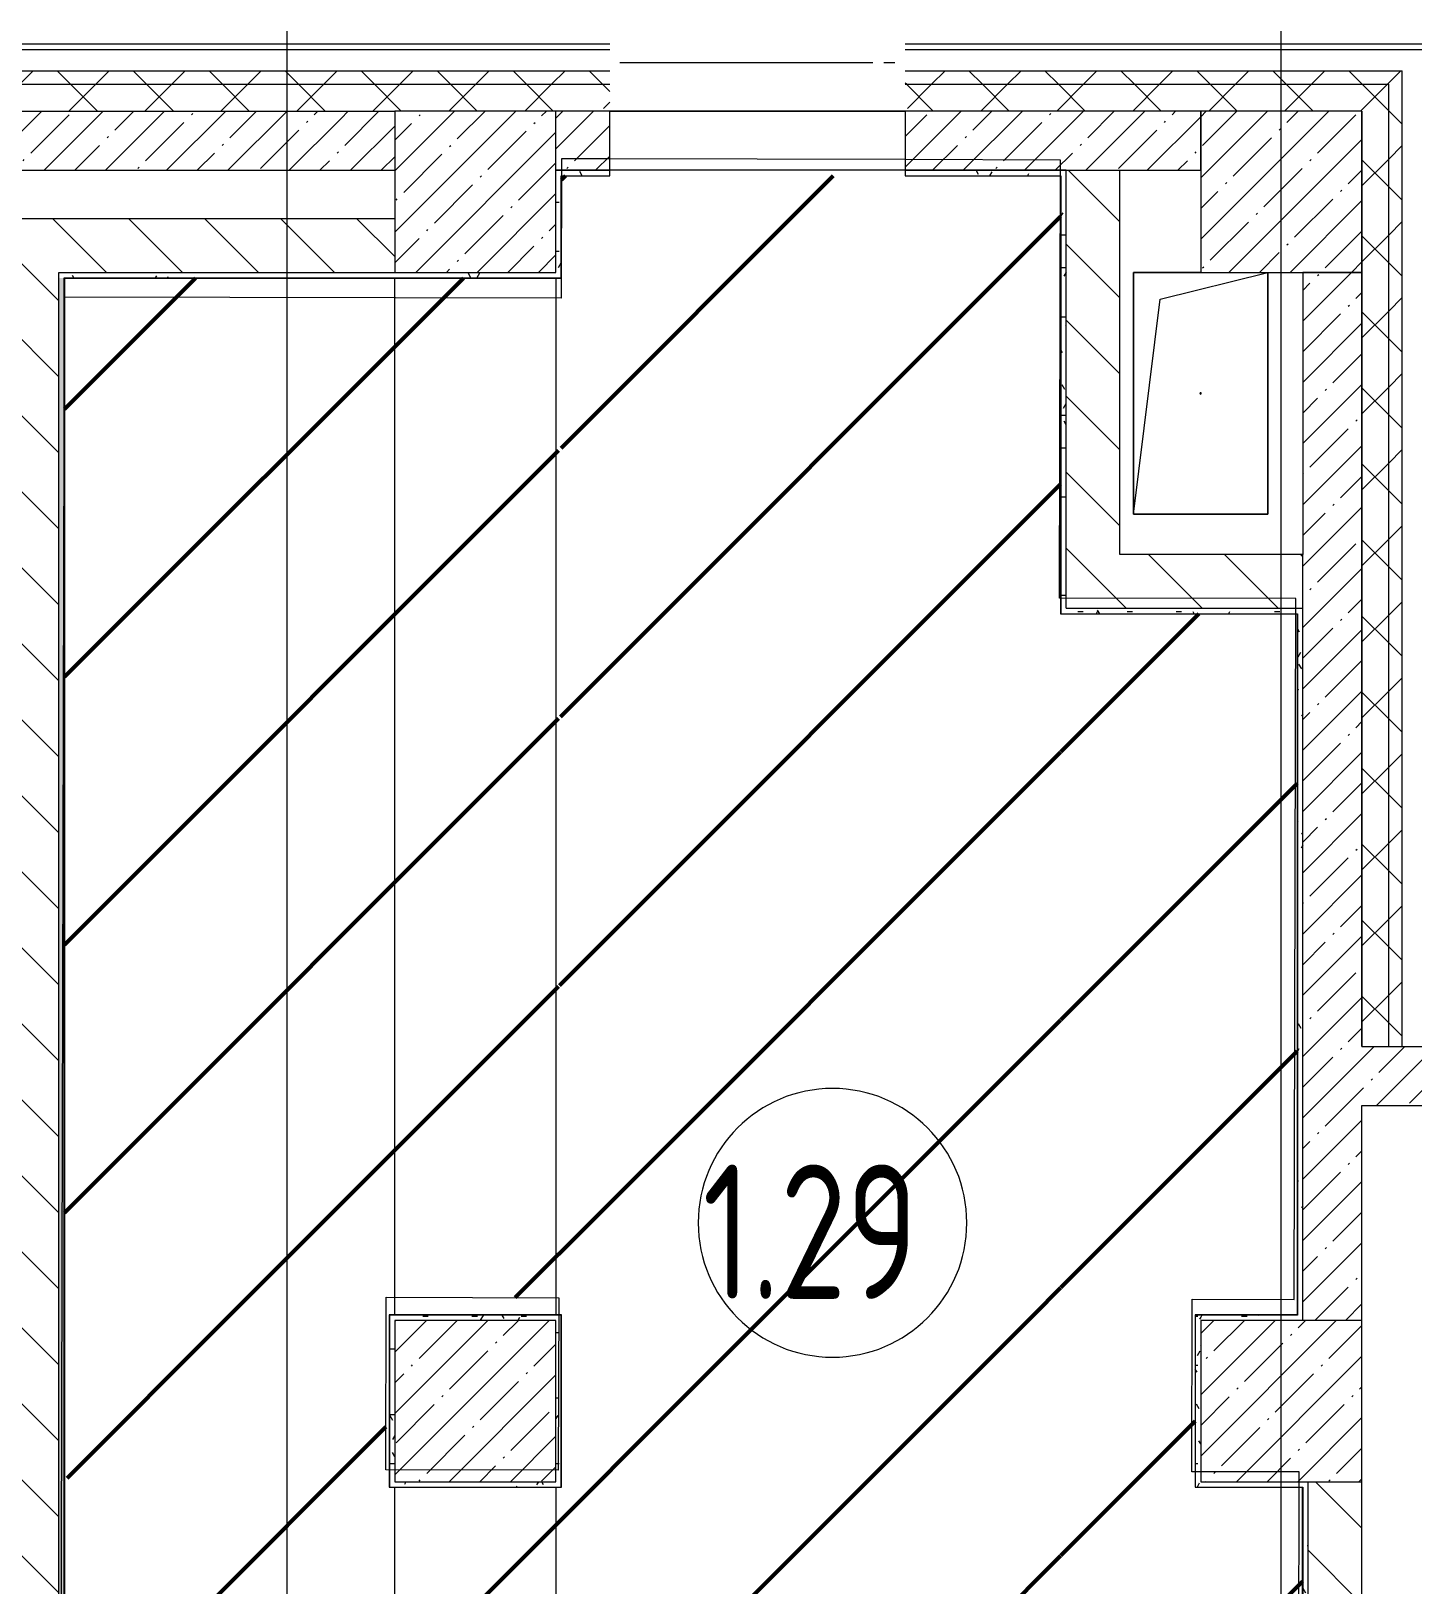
# Model space of a CAD drawing. Header units: millimetres. Extents: x -213547 to 415037, y -3642 to 106956.
# Drawn here: x 28721 to 33865, y 21480 to 27262 of the extents above; entities that cross this region are included whole.
import ezdxf

# ---------------------------------------------------------------- set-up
doc = ezdxf.new("R2010")
doc.units = ezdxf.units.MM
for name, color, linetype, lineweight in [('2)CF1', 5, 'Continuous', 30), ('950 Штук CF1 CF13 CF1.3', 3, 'Continuous', 50), ('A-AREA-BNDY', 7, 'Continuous', 5), ('A-AREA-IDEN', 7, 'Continuous', 9), ('A-FLOR', 7, 'Continuous', 9), ('A-GENM', 7, 'Continuous', 9), ('A-WALL', 7, 'Continuous', 5), ('I-WALL', 7, 'Continuous', 5), ('S-COLS', 7, 'Continuous', 9), ('S-COLS-1', 7, 'Continuous', 5), ('Оси', 7, 'Continuous', 9)]:
    doc.layers.add(name, color=color, linetype=linetype, lineweight=lineweight)
doc.layers.add('A-WALL-1', color=9, linetype='Continuous', lineweight=5, true_color=0x808080)
doc.layers.add('A-WALL-FNSH-1', color=9, linetype='Continuous', lineweight=5, true_color=0x808080)
doc.styles.add('СПДС', font='ГОСТ тип А.ttf', dxfattribs={"width": 0.9})
pattern_1 = [(45, (64.7, -136.06), (-114.04925, 114.04925), []), (45, (178.75, -136.06), (-114.04925, 114.04925), [201.612, -40.322, 6.706, -33.617])]
pattern_2 = [(135, (64.7, -136.06), (-141.4214, -141.4214), [])]
pattern_3 = [(45, (64.7, -136.06), (-141.4214, 141.4214), []), (135, (64.7, -136.06), (-141.4214, -141.4214), [])]
pattern_4 = [(0, (64.7, -136.06), (243.84, 60.96), [20.117, -162.763, 20.117, -162.763, -975.36]), (0, (64.7, -136.06), (243.84, 60.96), [-365.76, 20.117, -345.643, 20.117, -162.763, -426.72]), (0, (64.7, -136.06), (243.84, 60.96), [-914.4, 20.117, -101.803, 20.117, -284.683]), (120, (156.14, -105.58), (-174.71291, 180.691634), [20.117, -162.763, 20.117, -162.763, -975.36]), (120, (156.14, -105.58), (-174.71291, 180.691634), [-365.76, 20.117, -345.643, 20.117, -162.763, -426.72]), (120, (156.14, -105.58), (-174.71291, 180.691634), [-914.4, 20.117, -101.803, 20.117, -284.683]), (240, (186.62, 16.34), (-69.12709, -241.651634), [20.117, -162.763, 20.117, -162.763, -975.36]), (240, (186.62, 16.34), (-69.12709, -241.651634), [-365.76, 20.117, -345.643, 20.117, -162.763, -426.72]), (240, (186.62, 16.34), (-69.12709, -241.651634), [-914.4, 20.117, -101.803, 20.117, -284.683])]

# ---------------------------------------------------------------- blocks, each defined once
blk = doc.blocks.new('BSC_Колонна _Прямоугольная - 600х600-V54-Объем проектирования 1 этажа')
at = {"layer": 'S-COLS-1'}
h = blk.add_hatch(dxfattribs=at)
h.set_pattern_fill('FP_80', color=256, style=0, pattern_type=2)
h.set_pattern_definition([(45, (-30310, -26800), (-114.04925, 114.04925), []), (45, (-30195.95, -26800), (-114.04925, 114.04925), [201.613, -40.323, 6.706, -33.617])])
h.paths.add_polyline_path([(-300, -300), (300, -300), (300, 300), (-300, 300), (-300, -100)])
for p, q in [((300, 300), (-300, 300)), ((-300, 300), (-300, -300)), ((300, -300), (300, 300)), ((-300, -300), (300, -300))]:
    blk.add_line(p, q, dxfattribs=at)
blk = doc.blocks.new('BSC_Колонна _Прямоугольная - 600х600-V105-Объем проектирования 1 этажа')
at = {"layer": 'S-COLS-1'}
h = blk.add_hatch(dxfattribs=at)
h.set_pattern_fill('FP_125', color=256, style=0, pattern_type=2)
h.set_pattern_definition([(45, (-33310, -22300), (-114.04925, 114.04925), []), (45, (-33195.95, -22300), (-114.04925, 114.04925), [201.613, -40.323, 6.706, -33.617])])
h.paths.add_polyline_path([(300, -300), (300, 300), (-300, 300), (-300, -300), (100, -300)])
for p, q in [((300, 300), (-300, 300)), ((-300, 300), (-300, -300)), ((300, -300), (300, 300)), ((-300, -300), (300, -300))]:
    blk.add_line(p, q, dxfattribs=at)
blk = doc.blocks.new('GM_Отверстие прямоугольное _в плите_ - Отверстие-21772498-Объем проектирования 1 этажа')
at = {"layer": 'A-GENM'}
for p, q in [((-250, -450), (-250, 450)), ((-250, 450), (0.5, 450)), ((0.5, 450), (-250, 450)), ((-250, 450), (-250, -450)), ((-150, 350), (250, 450)), ((250, 450), (250, -450)), ((250, -450), (250, 450)), ((-250, -450), (-150, 350)), ((250, -450), (-250, -450)), ((-250, -450), (250, -450))]:
    blk.add_line(p, q, dxfattribs=at)
for start, end in [(360, 180), (180, 360)]:
    blk.add_arc((0, 0), 2.5, start, end, dxfattribs=at)
blk = doc.blocks.new('BSC_Колонна _Прямоугольная - 600х600-V188-Объем проектирования 1 этажа')
at = {"layer": 'S-COLS-1'}
h = blk.add_hatch(dxfattribs=at)
h.set_pattern_fill('FP_179', color=256, style=0, pattern_type=2)
h.set_pattern_definition([(45, (-30310, -22300), (-114.04925, 114.04925), []), (45, (-30195.95, -22300), (-114.04925, 114.04925), [201.613, -40.323, 6.706, -33.617])])
h.paths.add_polyline_path([(-300, -300), (300, -300), (300, 300), (-300, 300), (-300, -289.3)])
for p, q in [((300, 300), (-300, 300)), ((-300, 300), (-300, -300)), ((300, -300), (300, 300)), ((-300, -300), (300, -300))]:
    blk.add_line(p, q, dxfattribs=at)
blk = doc.blocks.new('BSC_Колонна _Прямоугольная - 600х600-V278-Объем проектирования 1 этажа')
at = {"layer": 'S-COLS-1'}
for p, q in [((300, 300), (-300, 300)), ((-300, 300), (-300, -300)), ((300, -300), (300, 300)), ((-300, -300), (300, -300))]:
    blk.add_line(p, q, dxfattribs=at)
blk = doc.blocks.new('Марка_Помещения - Номер-25198446-Объем проектирования 1 этажа')
at = {"layer": 'A-AREA-IDEN'}
for start, end in [(360, 180), (180, 360)]:
    blk.add_arc((0, 0), 2.5, start, end, dxfattribs=at)

msp = doc.modelspace()

# ---------------------------------------------------------------- hatches: boundary and pattern name
at = {"layer": '2)CF1'}
h = msp.add_hatch(dxfattribs=at)
h.set_pattern_fill('ANSI31', color=256, scale=222)
h.paths.add_polyline_path([(30684.8, 26342.9), (28845.7, 26342.9), (28845.7, 22484.9), (30042.8, 22484.9), (30043, 22550), (30684.8, 22548.5)], flags=17)
h.paths.add_polyline_path([(32553.2, 26722.9), (30695.7, 26722.9), (30695.7, 26342.9), (30684.8, 22484.9), (32553.2, 22484.9)])
h = msp.add_hatch(dxfattribs=at)
h.set_pattern_fill('ANSI31', color=256, scale=222)
h.paths.add_polyline_path([(32553.2, 22484.9), (30695.7, 22484.9), (30695.7, 21842.9), (30053.7, 21842.9), (30053.7, 21908), (30041.5, 21908), (30042.8, 22484.9), (28854.7, 22484.9), (28854.7, 19984.9), (32553.2, 19984.9)])
h.paths.add_polyline_path([(33433.7, 25092.9), (32554.2, 25092.9), (32554.2, 19984.9), (33453.7, 19984.9), (33453.7, 21842.9), (33053.7, 21842.9), (33053.7, 22484.9), (33433.7, 22484.9)])
at = {"layer": '950 Штук CF1 CF13 CF1.3'}
h = msp.add_hatch(dxfattribs=at)
h.set_pattern_fill('ANSI31', color=256, scale=222)
h.paths.add_polyline_path([(30684.8, 26342.9), (28845.7, 26342.9), (28845.7, 22484.9), (30042.8, 22484.9), (30043, 22550), (30684.8, 22548.5)], flags=17)
h.paths.add_polyline_path([(32553.2, 26722.9), (30695.7, 26722.9), (30695.7, 26342.9), (30684.8, 22484.9), (32553.2, 22484.9)])
h = msp.add_hatch(dxfattribs=at)
h.set_pattern_fill('ANSI31', color=256, scale=222)
h.paths.add_polyline_path([(32553.2, 22484.9), (30695.7, 22484.9), (30695.7, 21842.9), (30053.7, 21842.9), (30053.7, 21908), (30041.5, 21908), (30042.8, 22484.9), (28854.7, 22484.9), (28854.7, 19984.9), (32553.2, 19984.9)])
h.paths.add_polyline_path([(33433.7, 25092.9), (32554.2, 25092.9), (32554.2, 19984.9), (33453.7, 19984.9), (33453.7, 21842.9), (33053.7, 21842.9), (33053.7, 22484.9), (33433.7, 22484.9)])
at = {"layer": 'A-WALL'}
h = msp.add_hatch(dxfattribs=at)
h.set_pattern_fill('FP_24', color=256, style=0, pattern_type=2)
h.set_pattern_definition(pattern_3)
h.paths.add_polyline_path([(33782.4, 27063.9), (33824.7, 27063.9), (33824.7, 27113.9), (31974.7, 27113.9), (31974.7, 27063.9), (33774.7, 27063.9)])
h.paths.add_polyline_path([(30874.7, 27063.9), (30874.7, 27113.9), (21974.7, 27113.9), (21974.7, 27063.9), (30687.8, 27063.9)])
h.paths.add_polyline_path([(20274.7, 27063.9), (20274.7, 27113.9), (19675, 27113.9), (19675, 27063.9)])
h.paths.add_polyline_path([(18775, 27063.9), (18775, 27113.9), (17875, 27113.9), (17875, 27063.9), (18309.5, 27063.9)])
h.paths.add_polyline_path([(16246.4, 27063.9), (16975, 27063.9), (16975, 27113.9), (16075, 27113.9), (16075, 27063.9)])
h.paths.add_polyline_path([(13794.7, 27063.9), (15175, 27063.9), (15175, 27113.9), (13794.7, 27113.9)])
h = msp.add_hatch(dxfattribs=at)
h.set_pattern_fill('FP_24', color=256, style=0, pattern_type=2)
h.set_pattern_definition(pattern_3)
h.paths.add_polyline_path([(25874.7, 26963.9), (30842.7, 26965.9), (30842.7, 26973.9), (30874.7, 26973.9), (30874.7, 27063.9), (21974.7, 27063.9), (21974.7, 26963.9), (24498.7, 26963.9)])
h.paths.add_polyline_path([(18309.5, 26963.9), (18775, 26963.9), (18775, 27063.9), (17875, 27063.9), (17875, 26963.9), (18175, 26963.9)])
h.paths.add_polyline_path([(33074.7, 26963.9), (33774.7, 26963.9), (33774.7, 27063.9), (31974.7, 27063.9), (31974.7, 26973.9), (32006.7, 26973.9), (32006.7, 26965.9), (32750.9, 26963.9)])
h.paths.add_polyline_path([(16246.4, 26963.9), (16975, 26963.9), (16975, 27063.9), (16075, 27063.9), (16075, 26963.9)])
h.paths.add_polyline_path([(20274.7, 26963.9), (20274.7, 27063.9), (19675, 27063.9), (19675, 26963.9)])
h.paths.add_polyline_path([(14374.7, 26963.9), (15175, 26963.9), (15175, 27063.9), (13794.7, 27063.9), (13794.7, 26963.9), (14183.3, 26963.9)])
h = msp.add_hatch(dxfattribs=at)
h.set_pattern_fill('FP_24', color=256, style=0, pattern_type=2)
h.set_pattern_definition(pattern_3)
h.paths.add_polyline_path([(33824.7, 23483.9), (33824.7, 27063.9), (33774.7, 27063.9), (33774.7, 23483.9), (33782.4, 23483.9)])
h = msp.add_hatch(dxfattribs=at)
h.set_pattern_fill('FP_24', color=256, style=0, pattern_type=2)
h.set_pattern_definition(pattern_3)
h.paths.add_polyline_path([(33774.7, 23483.9), (33774.7, 26963.9), (33674.7, 26963.9), (33675, 23483.9)])
at = {"layer": 'I-WALL'}
h = msp.add_hatch(dxfattribs=at)
h.set_pattern_fill('FP_1', color=256, style=0, pattern_type=2)
h.set_pattern_definition(pattern_1)
h.paths.add_polyline_path([(28624.8, 26743.9), (29874.7, 26743.9), (29874.7, 26963.9), (26474.7, 26963.9), (26474.7, 26743.9), (28624.7, 26743.9)])
h = msp.add_hatch(dxfattribs=at)
h.set_pattern_fill('FP_1', color=256, style=0, pattern_type=2)
h.set_pattern_definition(pattern_1)
h.paths.add_polyline_path([(32554.2, 26743.9), (33074.7, 26743.9), (33074.7, 26963.9), (31974.7, 26963.9), (31974.7, 26743.9), (32042.1, 26743.9)])
h.paths.add_polyline_path([(30874.7, 26743.9), (30874.7, 26963.9), (30674.7, 26963.9), (30674.7, 26743.9), (30694.7, 26743.9)])
h.paths.add_polyline_path([(30074.7, 26743.9), (30074.7, 26963.9), (29874.7, 26963.9), (29874.7, 26743.9)])
h = msp.add_hatch(dxfattribs=at)
h.set_pattern_fill('FP_191', color=256, style=0, pattern_type=2)
h.set_pattern_definition(pattern_4)
h.paths.add_polyline_path([(30674.7, 26343.9), (30694.7, 26343.9), (30693.7, 26723.9), (30674.7, 26743.9), (30674.7, 26356.2)])
h.paths.add_polyline_path([(30694.7, 26723.9), (30694.7, 26743.9), (30674.7, 26743.9), (30687.8, 26730.8)])
h = msp.add_hatch(dxfattribs=at)
h.set_pattern_fill('FP_191', color=256, style=0, pattern_type=2)
h.set_pattern_definition(pattern_4)
h.paths.add_polyline_path([(32541.2, 26723.9), (32554.2, 26723.9), (32553.9, 26743.9), (31974.7, 26743.9), (31974.7, 26723.9)])
h.paths.add_polyline_path([(30707.7, 26723.9), (30874.7, 26723.9), (30874.7, 26743.9), (30694.7, 26743.9), (30694.8, 26723.9)])
h = msp.add_hatch(dxfattribs=at)
h.set_pattern_fill('FP_191', color=256, style=0, pattern_type=2)
h.set_pattern_definition(pattern_4)
h.paths.add_polyline_path([(32574.2, 25113.9), (32574.2, 26743.9), (32554.2, 26722.9), (32554.2, 25113.9)])
h.paths.add_polyline_path([(32554.2, 26723.9), (32574.2, 26743.9), (32554.2, 26743.9), (32554.2, 26735.1)])
h = msp.add_hatch(dxfattribs=at)
h.set_pattern_fill('FP_23', color=256, style=0, pattern_type=2)
h.set_pattern_definition(pattern_2)
h.paths.add_polyline_path([(32774.2, 25313.9), (32774.2, 26743.9), (32574.2, 26743.9), (32574.2, 25313.9), (32750.9, 25313.9)])
h = msp.add_hatch(dxfattribs=at)
h.set_pattern_fill('FP_23', color=256, style=0, pattern_type=2)
h.set_pattern_definition(pattern_2)
h.paths.add_polyline_path([(28824.7, 26363.9), (30074.7, 26363.9), (30074.7, 26563.9), (26474.7, 26563.9), (26474.7, 26363.9), (28624.8, 26363.9)])
h = msp.add_hatch(dxfattribs=at)
h.set_pattern_fill('FP_23', color=256, style=0, pattern_type=2)
h.set_pattern_definition(pattern_2)
h.paths.add_polyline_path([(28824.7, 15063.9), (28824.7, 26363.9), (28624.7, 26363.9), (28624.8, 15063.9)])
h = msp.add_hatch(dxfattribs=at)
h.set_pattern_fill('FP_191', color=256, style=0, pattern_type=2)
h.set_pattern_definition(pattern_4)
h.paths.add_polyline_path([(30074.7, 26343.9), (30674.7, 26343.9), (30674.7, 26363.9), (28824.7, 26363.9), (28824.7, 26343.9), (30054.7, 26343.9)])
h = msp.add_hatch(dxfattribs=at)
h.set_pattern_fill('FP_191', color=256, style=0, pattern_type=2)
h.set_pattern_definition(pattern_4)
h.paths.add_polyline_path([(28844.7, 19963.9), (28844.7, 26342.9), (28824.7, 26343.9), (28824.7, 19963.9), (28831.7, 19963.9)])
h = msp.add_hatch(dxfattribs=at)
h.set_pattern_fill('FP_1', color=256, style=0, pattern_type=2)
h.set_pattern_definition(pattern_1)
h.paths.add_polyline_path([(33454.7, 22463.9), (33674.7, 22463.9), (33674.7, 26363.9), (33454.7, 26363.9), (33454.7, 22855.5)])
h = msp.add_hatch(dxfattribs=at)
h.set_pattern_fill('FP_23', color=256, style=0, pattern_type=2)
h.set_pattern_definition(pattern_2)
h.paths.add_polyline_path([(32750.9, 25113.9), (33454.7, 25113.9), (33454.7, 25313.9), (32574.2, 25313.9), (32574.2, 25113.9)])
h = msp.add_hatch(dxfattribs=at)
h.set_pattern_fill('FP_191', color=256, style=0, pattern_type=2)
h.set_pattern_definition(pattern_4)
h.paths.add_polyline_path([(32774.2, 25093.9), (33433.7, 25093.9), (33433.7, 25113.9), (32554.2, 25113.9), (32554.2, 25093.9), (32750.9, 25093.9)])
h = msp.add_hatch(dxfattribs=at)
h.set_pattern_fill('FP_191', color=256, style=0, pattern_type=2)
h.set_pattern_definition(pattern_4)
h.paths.add_polyline_path([(33454.7, 22483.9), (33454.7, 25113.9), (33434.7, 25113.9), (33434.7, 22484.9)])
h = msp.add_hatch(dxfattribs=at)
h.set_pattern_fill('FP_1', color=256, style=0, pattern_type=2)
h.set_pattern_definition(pattern_1)
h.paths.add_polyline_path([(34579.7, 23263.9), (34604.7, 23263.9), (34604.7, 23483.9), (33674.7, 23483.7), (33674.7, 23263.9), (34529.7, 23263.9)])
h.paths.add_polyline_path([(38334.7, 23263.9), (38554.7, 23263.9), (38554.7, 23483.9), (37704.7, 23483.7), (37704.7, 23263.9), (37908.6, 23263.9)])
h = msp.add_hatch(dxfattribs=at)
h.set_pattern_fill('FP_191', color=256, style=0, pattern_type=2)
h.set_pattern_definition(pattern_4)
h.paths.add_polyline_path([(30054.7, 22463.9), (30674.7, 22463.9), (30674.7, 22483.9), (30054.7, 22483.9)])
h = msp.add_hatch(dxfattribs=at)
h.set_pattern_fill('FP_191', color=256, style=0, pattern_type=2)
h.set_pattern_definition(pattern_4)
h.paths.add_polyline_path([(30054.7, 21843.9), (30074.7, 21843.9), (30074.7, 22463.9), (30054.7, 22463.3), (30054.7, 21863.9)])
h = msp.add_hatch(dxfattribs=at)
h.set_pattern_fill('FP_191', color=256, style=0, pattern_type=2)
h.set_pattern_definition(pattern_4)
h.paths.add_polyline_path([(30694.7, 21863.9), (30694.7, 22483.9), (30674.7, 22483.9), (30674.7, 21863.9), (30687.8, 21863.9)])
h = msp.add_hatch(dxfattribs=at)
h.set_pattern_fill('FP_191', color=256, style=0, pattern_type=2)
h.set_pattern_definition(pattern_4)
h.paths.add_polyline_path([(33054.7, 21863.9), (33074.7, 21863.9), (33074.7, 22483.9), (33054.7, 22483.9), (33054.7, 22091.2)])
h = msp.add_hatch(dxfattribs=at)
h.set_pattern_fill('FP_191', color=256, style=0, pattern_type=2)
h.set_pattern_definition(pattern_4)
h.paths.add_polyline_path([(33454.7, 22463.9), (33454.7, 22483.9), (33074.7, 22483.9), (33074.7, 22463.9), (33434.7, 22463.9)])
h = msp.add_hatch(dxfattribs=at)
h.set_pattern_fill('FP_191', color=256, style=0, pattern_type=2)
h.set_pattern_definition(pattern_4)
h.paths.add_polyline_path([(30687.8, 21843.9), (30694.7, 21843.9), (30694.7, 21863.9), (30074.7, 21863.9), (30074.7, 21843.9), (30674.7, 21843.9)])
h = msp.add_hatch(dxfattribs=at)
h.set_pattern_fill('FP_191', color=256, style=0, pattern_type=2)
h.set_pattern_definition(pattern_4)
h.paths.add_polyline_path([(33080.3, 21843.9), (33453.7, 21843.9), (33453.7, 21863.9), (33054.7, 21863.9), (33054.7, 21843.9), (33074.7, 21843.9)])
h = msp.add_hatch(dxfattribs=at)
h.set_pattern_fill('FP_191', color=256, style=0, pattern_type=2)
h.set_pattern_definition(pattern_4)
h.paths.add_polyline_path([(33474.7, 19983.9), (33474.7, 21863.9), (33454.7, 21863.9), (33454.7, 19984.9), (33473.1, 19984)])
h = msp.add_hatch(dxfattribs=at)
h.set_pattern_fill('FP_23', color=256, style=0, pattern_type=2)
h.set_pattern_definition(pattern_2)
h.paths.add_polyline_path([(33674.7, 19963.9), (33674.7, 21863.9), (33474.7, 21863.9), (33474.7, 19963.9)])
at = {"layer": 'S-COLS-1'}
h = msp.add_hatch(dxfattribs=at)
h.set_pattern_fill('FP_1', color=256, style=0, pattern_type=2)
h.set_pattern_definition(pattern_1)
h.paths.add_polyline_path([(33454.7, 26363.9), (33674.7, 26363.9), (33674.7, 26963.9), (33074.7, 26963.9), (33074.7, 26363.9)])

# ---------------------------------------------------------------- linework, layer by layer
at = {"layer": 'A-AREA-BNDY', "flags": 128}
for points in [[(32552.4, 26782.1), (31973.9, 26783.5), (30873.9, 26786.1), (30694.9, 26786.5), (30693.7, 26267.5), (28843.7, 26271.8), (28829.1, 20052.9), (33308.1, 20042.3), (33308.9, 20361.3), (33285.4, 20361.4), (30583.9, 20367.7), (30584.2, 20517.7), (33438.2, 20511), (33441.5, 21900), (33041.5, 21901), (33043, 22543), (33423, 22542.1), (33429.1, 25150.1), (32548.6, 25152.1)], [(30043, 22550), (30685, 22548.5), (30683.5, 21906.5), (30041.5, 21908)]]:
    msp.add_lwpolyline(points, close=True, dxfattribs=at)
at = {"layer": 'A-FLOR'}
for p, q in [((31854.7, 27143.9), (30912.7, 27143.9)), ((31936.7, 27143.9), (31894.7, 27143.9)), ((30694.7, 26723.9), (30874.7, 26723.9)), ((30694.7, 26343.9), (30694.7, 26722.9)), ((31974.7, 26723.9), (32554.2, 26723.9)), ((32554.2, 26722.9), (32554.2, 25093.9)), ((28844.7, 26343.9), (30694.7, 26343.9)), ((28844.7, 19983.9), (28844.7, 26342.9)), ((30074.7, 22483.9), (30074.7, 26343.9)), ((30674.7, 26343.9), (30674.7, 22483.9)), ((33454.7, 26363.9), (33454.7, 25313.9)), ((32554.2, 25093.9), (33433.7, 25093.9)), ((33434.7, 25093.9), (33434.7, 22484.9)), ((33674.7, 23263.9), (33782.4, 23263.9)), ((30694.7, 22483.9), (30054.7, 22483.9)), ((30054.7, 22483.9), (30054.7, 21843.9)), ((30694.7, 21843.9), (30694.7, 22483.9)), ((33434.7, 22483.9), (33054.7, 22483.9)), ((33054.7, 22483.9), (33054.7, 21843.9)), ((30054.7, 21843.9), (30694.7, 21843.9)), ((30074.7, 19983.9), (30074.7, 21843.9)), ((30674.7, 21843.9), (30674.7, 19983.9)), ((33054.7, 21843.9), (33453.7, 21843.9)), ((33454.7, 21843.9), (33454.7, 19984.9))]:
    msp.add_line(p, q, dxfattribs=at)
at = {"layer": 'A-WALL'}
for p, q in [((21974.7, 27193.9), (30874.7, 27193.9)), ((31974.7, 27193.9), (33904.7, 27193.9)), ((21974.7, 27113.9), (30874.7, 27113.9)), ((21974.7, 27063.9), (30874.7, 27063.9)), ((31974.7, 27113.9), (33824.7, 27113.9)), ((31974.7, 27063.9), (33774.7, 27063.9)), ((33774.7, 23483.9), (33774.7, 27063.9)), ((33824.7, 23483.9), (33824.7, 27113.9)), ((33674.7, 26963.9), (30674.7, 26963.9)), ((30694.7, 26722.9), (30694.7, 26723.9)), ((32554.2, 26722.9), (32554.2, 26723.9)), ((28844.7, 26342.9), (28844.7, 26343.9)), ((33433.7, 25093.9), (33434.7, 25093.9)), ((33674.7, 23483.9), (33904.7, 23483.9)), ((33434.7, 22484.9), (33434.7, 22483.9))]:
    msp.add_line(p, q, dxfattribs=at)
at = {"layer": 'A-WALL-1'}
for p, q in [((26474.7, 26963.9), (30074.7, 26963.9)), ((30874.7, 26743.9), (30874.7, 26963.9)), ((31974.7, 26963.9), (31974.7, 26743.9)), ((33074.7, 26743.9), (33074.7, 26963.9)), ((33674.7, 26963.9), (33674.7, 23483.9)), ((26474.7, 26743.9), (30074.7, 26743.9)), ((30674.7, 26743.9), (30874.7, 26743.9)), ((30874.7, 26743.9), (30674.7, 26743.9)), ((30874.7, 26723.9), (30874.7, 26743.9)), ((31974.7, 26743.9), (33074.7, 26743.9)), ((32574.2, 26743.9), (31974.7, 26743.9)), ((31974.7, 26743.9), (31974.7, 26723.9)), ((32574.2, 25113.9), (32574.2, 26743.9)), ((32774.2, 25313.9), (32774.2, 26743.9)), ((30074.7, 26563.9), (26474.7, 26563.9)), ((28824.7, 19963.9), (28824.7, 26363.9)), ((28824.7, 26363.9), (30074.7, 26363.9)), ((33674.7, 26363.9), (33454.7, 26363.9)), ((33674.7, 23483.9), (33674.7, 26363.9)), ((33454.7, 25313.9), (32774.2, 25313.9)), ((33454.7, 22463.9), (33454.7, 25313.9)), ((32574.2, 25113.9), (33454.7, 25113.9)), ((33674.7, 22463.9), (33674.7, 23263.9)), ((33782.4, 23263.9), (34624.7, 23263.9)), ((33474.7, 19963.9), (33474.7, 21863.9)), ((33674.7, 19963.9), (33674.7, 21863.9)), ((33453.7, 21843.9), (33454.7, 21843.9))]:
    msp.add_line(p, q, dxfattribs=at)
at = {"layer": 'A-WALL-FNSH-1'}
for p, q in [((30874.7, 27213.9), (21974.7, 27213.9)), ((33924.7, 27213.9), (31974.7, 27213.9)), ((30695.7, 26722.9), (30874.7, 26722.9)), ((30695.7, 26342.9), (30695.7, 26722.9)), ((30874.7, 26722.9), (30874.7, 26723.9)), ((31974.7, 26723.9), (31974.7, 26722.9)), ((31974.7, 26722.9), (32553.2, 26722.9)), ((32553.2, 26722.9), (32553.2, 25092.9)), ((28845.7, 26342.9), (30695.7, 26342.9)), ((28845.7, 26342.9), (28845.7, 19983.9)), ((32553.2, 25092.9), (33433.7, 25092.9)), ((33433.7, 25092.9), (33433.7, 22484.9)), ((30695.7, 22484.9), (30053.7, 22484.9)), ((30053.7, 22484.9), (30053.7, 21842.9)), ((30695.7, 21842.9), (30695.7, 22484.9)), ((33053.7, 22484.9), (33053.7, 21842.9)), ((33433.7, 22484.9), (33053.7, 22484.9)), ((30053.7, 21842.9), (30695.7, 21842.9)), ((33053.7, 21842.9), (33453.7, 21842.9)), ((33453.7, 19984.9), (33453.7, 21843.9))]:
    msp.add_line(p, q, dxfattribs=at)
at = {"layer": 'I-WALL'}
for p, q in [((30874.7, 26963.9), (31974.7, 26963.9)), ((31974.7, 26743.9), (30874.7, 26743.9))]:
    msp.add_line(p, q, dxfattribs=at)
at = {"layer": 'S-COLS-1'}
for p, q in [((33674.7, 26963.9), (33074.7, 26963.9)), ((33074.7, 26963.9), (33074.7, 26363.9)), ((33674.7, 26363.9), (33674.7, 26963.9)), ((33074.7, 26363.9), (33674.7, 26363.9))]:
    msp.add_line(p, q, dxfattribs=at)
at = {"layer": 'Оси'}
for points in [[(29674.7, -2042.3), (29674.7, 2957.7), (29674.7, 22262), (29674.7, 27262)], [(33374.7, -2042.3), (33374.7, 2957.7), (33374.7, 22262), (33374.7, 27262)]]:
    msp.add_lwpolyline(points, dxfattribs=at)

# ---------------------------------------------------------------- block references
at = {"layer": 'A-AREA-IDEN', "xscale": 199.9999999999999, "yscale": 199.9999999999999, "zscale": 199.9999999999999}
msp.add_blockref('Марка_Помещения - Номер-25198446-Объем проектирования 1 этажа', (31704.2, 22827.1), dxfattribs=at)
at = {"layer": 'A-GENM'}
msp.add_blockref('GM_Отверстие прямоугольное _в плите_ - Отверстие-21772498-Объем проектирования 1 этажа', (33074.2, 25913.9), dxfattribs=at)
at = {"layer": 'S-COLS'}
for name, p in [('BSC_Колонна _Прямоугольная - 600х600-V54-Объем проектирования 1 этажа', (30374.7, 26663.9)), ('BSC_Колонна _Прямоугольная - 600х600-V188-Объем проектирования 1 этажа', (30374.7, 22163.9)), ('BSC_Колонна _Прямоугольная - 600х600-V278-Объем проектирования 1 этажа', (30374.7, 22163.9)), ('BSC_Колонна _Прямоугольная - 600х600-V105-Объем проектирования 1 этажа', (33374.7, 22163.9))]:
    msp.add_blockref(name, p, dxfattribs=at)

# ---------------------------------------------------------------- texts
at = {"layer": 'A-AREA-IDEN', "insert": (31220.4, 23044.2), "char_height": 500, "width": 1212.151, "attachment_point": 1, "style": 'СПДС'}
msp.add_mtext('1.29', dxfattribs=at)

doc.saveas('drawing.dxf')
